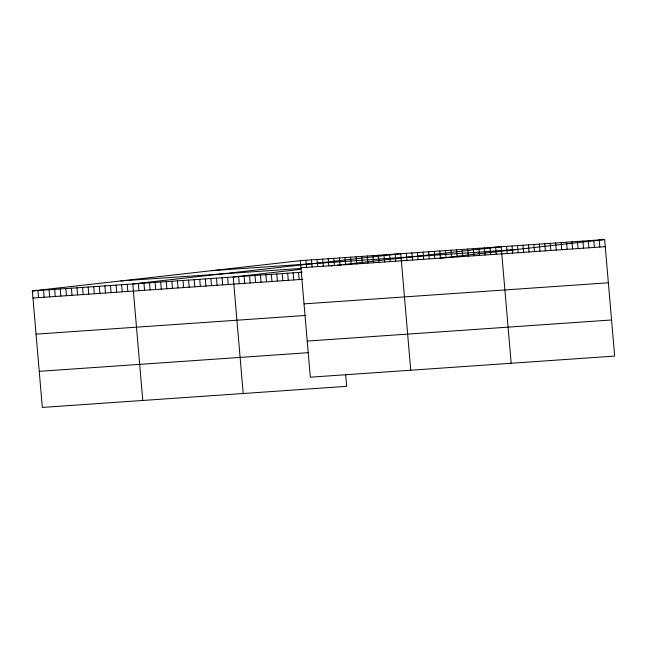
<?xml version="1.0" encoding="UTF-8"?>
<svg xmlns="http://www.w3.org/2000/svg" width="647" height="647" viewBox="0 0 647 647"><rect width="100%" height="100%" fill="white"/><g stroke="black" fill="none" stroke-linecap="round" stroke-linejoin="round"><path stroke-width="0.97" d="M345.652 374.298L346.679 386.332L42.338 407.432L32.35 290.915L300.321 260.668L604.662 239.568L614.65 356.085L310.309 377.185L300.321 260.668M300.588 269.387L233.219 276.989L243.207 393.505M331.191 265.933L332.922 265.739M337.265 265.246L341.6 264.752M343.339 264.558L501.182 246.742L511.17 363.258M439.871 258.169L445.079 257.579M446.818 257.385L604.662 239.568M211.892 270.648L516.233 249.548M300.928 267.777L605.268 246.677M120.779 280.935L301.187 268.424M32.35 290.915L302.198 272.209M32.957 298.024L302.812 279.318M304.025 303.88L608.366 282.779M36.054 334.135L305.902 315.421M307.212 341.074L611.552 319.974M39.241 371.329L308.19 352.68M599.219 239.948L599.826 247.057M593.768 240.32L594.375 247.429M588.325 240.7L588.932 247.809M582.874 241.08L583.489 248.189M577.431 241.452L578.038 248.561M571.98 241.832L572.595 248.941M566.537 242.213L567.144 249.321M561.095 242.585L561.701 249.693M555.644 242.965L556.258 250.074M550.201 243.345L550.807 250.454M544.75 243.717L545.364 250.826M539.307 244.097L539.913 251.206M533.864 244.477L534.471 251.586M528.413 244.849L529.028 251.966M522.97 245.229L523.577 252.338M517.519 245.609L518.134 252.718M512.076 245.989L512.683 253.098M506.633 246.361L507.24 253.47M495.602 247.13L496.217 254.239M490.022 247.518L490.636 254.627M484.449 247.898L485.056 255.007M478.869 248.286L479.476 255.395M473.289 248.674L473.895 255.783M467.708 249.063L468.315 256.172M462.128 249.451L462.734 256.56M456.547 249.839L457.154 256.948M450.967 250.219L451.574 257.328M445.387 250.607L446.001 257.716M439.806 250.996L440.421 258.104M434.226 251.384L434.841 258.493M428.654 251.772L429.26 258.881M423.073 252.16L423.68 259.269M417.493 252.54L418.099 259.649M411.913 252.928L412.519 260.037M406.332 253.317L406.939 260.426M410.74 370.221L400.752 253.705L132.781 283.952L142.769 400.469M395.171 254.093L395.778 261.202M389.591 254.481L390.206 261.59M384.011 254.861L384.625 261.97M378.43 255.25L379.045 262.358M372.85 255.638L373.465 262.747M367.278 256.026L367.884 263.135M361.697 256.414L362.304 263.523M356.117 256.802L356.723 263.911M350.537 257.183L351.143 264.291M344.956 257.571L345.563 264.68M339.376 257.959L339.982 265.068M333.795 258.347L334.402 265.456M328.215 258.735L328.83 265.844M322.635 259.123L323.249 266.232M317.054 259.504L317.669 266.613M311.474 259.892L312.089 267.001M305.902 260.28L306.508 267.389M298.566 272.46L299.181 279.569M293.123 272.84L293.73 279.949M287.68 273.22L288.287 280.329M282.229 273.592L282.844 280.701M276.787 273.972L277.393 281.081M271.336 274.352L271.95 281.461M265.893 274.724L266.499 281.833M260.45 275.104L261.056 282.213M254.999 275.485L255.614 282.593M249.556 275.857L250.163 282.965M244.105 276.237L244.72 283.346M238.662 276.617L239.269 283.726M227.639 277.377L228.245 284.486M222.058 277.765L222.665 284.874M216.478 278.153L217.085 285.262M210.898 278.542L211.504 285.65M205.317 278.93L205.924 286.039M199.737 279.31L200.352 286.419M194.157 279.698L194.771 286.807M188.576 280.086L189.191 287.195M182.996 280.474L183.611 287.583M177.424 280.863L178.03 287.972M171.843 281.251L172.45 288.36M166.263 281.631L166.869 288.74M160.682 282.019L161.289 289.128M155.102 282.407L155.709 289.516M149.522 282.796L150.128 289.905M143.941 283.184L144.548 290.293M138.361 283.572L138.976 290.681M127.2 284.34L127.815 291.449M121.62 284.729L122.234 291.837M116.048 285.117L116.654 292.226M110.467 285.505L111.074 292.614M104.887 285.893L105.493 293.002M99.306 286.273L99.913 293.382M93.726 286.661L94.333 293.77M88.146 287.05L88.752 294.159M82.565 287.438L83.18 294.547M76.985 287.826L77.6 294.935M71.405 288.214L72.019 295.323M65.824 288.594L66.439 295.703M60.252 288.983L60.858 296.091M54.671 289.371L55.278 296.48M49.091 289.759L49.698 296.868M43.511 290.147L44.117 297.256M37.93 290.535L38.537 297.644"/></g></svg>
